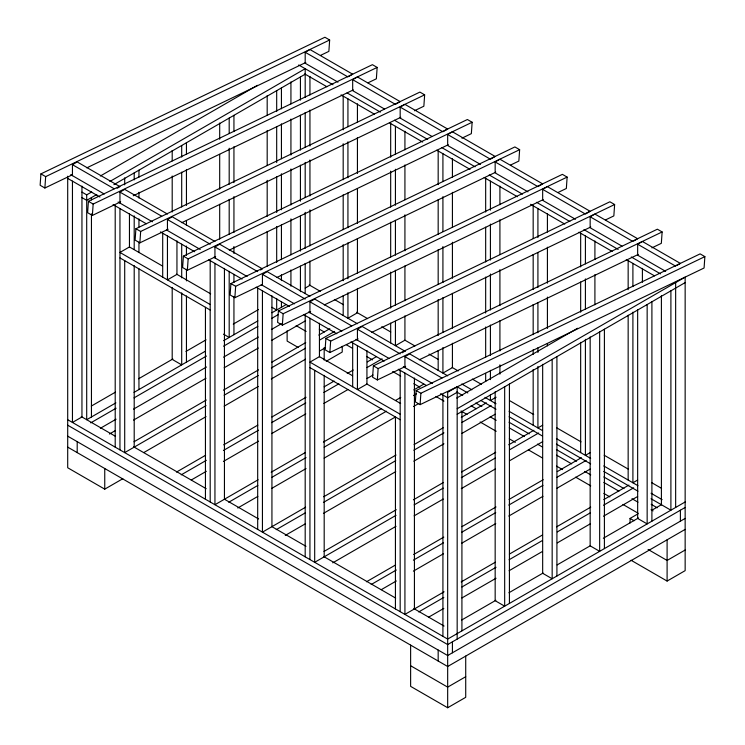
<?xml version="1.0" encoding="UTF-8"?>
<svg xmlns="http://www.w3.org/2000/svg" width="745" height="745" viewBox="0 0 745 745"><rect width="100%" height="100%" fill="white"/><g stroke="black" fill="none" stroke-linecap="round" stroke-linejoin="round"><path stroke-width="1.12" d="M320.48 55.409L328.871 51.377L329.653 39.988L324.904 37.25L40.919 173.883L40.128 185.272L44.877 188.01L72.125 174.907M44.877 188.01L45.669 176.63L329.653 39.988M367.983 82.835L376.365 78.802L377.156 67.413L372.407 64.675L88.413 201.308L87.621 212.688L92.371 215.435L120.662 201.821M92.371 215.435L93.162 204.046L377.156 67.413M414.425 110.763L423.858 106.218L424.65 94.839L419.901 92.091L135.907 228.724L135.115 240.113L139.864 242.851L168.165 229.246M139.864 242.851L140.656 231.472L424.65 94.839M461.928 138.179L471.352 133.644L472.144 122.255L467.394 119.517L183.4 256.15L182.618 267.539L187.368 270.277L215.659 256.662M187.368 270.277L188.15 258.887L472.144 122.255M510.465 165.101L518.855 161.069L519.638 149.68L514.888 146.933L230.894 283.566L230.112 294.955L234.861 297.702L262.11 284.59M234.861 297.702L235.653 286.313L519.638 149.68M557.968 192.517L566.349 188.485L567.131 177.096L562.382 174.358L278.397 310.991L277.606 322.38L282.355 325.118L310.646 311.503M282.355 325.118L283.147 313.738L567.131 177.096M605.462 219.943L613.843 215.91L614.634 204.521L609.885 201.783L325.891 338.416L325.099 349.796L329.849 352.543L358.149 338.928M329.849 352.543L330.64 341.154L614.634 204.521M651.903 247.871L661.337 243.326L662.128 231.946L657.379 229.199L373.385 365.832L372.593 377.221L377.352 379.959L405.643 366.354M377.352 379.959L378.134 368.579L662.128 231.946M416.129 390.51L415.347 401.9L420.096 404.647L704.081 268.004L704.872 256.625L700.123 253.877L416.129 390.51L420.878 393.258L704.872 256.625M420.096 404.647L420.878 393.258M72.451 175.662L72.451 164.692L77.201 161.944L119.954 186.623L117.105 188.271M337.988 82.174L305.189 63.232L305.189 52.262L309.939 49.515L352.683 74.202L348.883 76.39M100.361 175.997L257.425 85.321M81.95 192.108L86.699 194.855L91.737 191.949M109.86 181.482L305.189 68.717L305.189 97.409M96.776 194.529L86.699 200.34L81.95 197.593M113.892 184.639L305.189 74.202M119.954 203.078L119.954 192.108L124.704 189.37L167.448 214.048M352.683 79.678L357.432 76.94L400.177 101.618L395.427 104.365L352.683 79.678L352.683 90.648L384.495 109.021M167.448 230.503L167.448 219.533L172.197 216.786L214.942 241.473M431.988 136.437L400.177 118.073L400.177 107.103L404.926 104.365L447.671 129.043L443.871 131.232M214.942 257.919L214.942 246.949L219.691 244.211L262.436 268.889L260.536 269.988M447.671 134.528L452.42 131.781L495.164 156.459L490.415 159.207L447.671 134.528L447.671 145.499L480.478 164.431M262.436 285.344L262.436 274.374L267.185 271.636L309.939 296.314M495.164 161.944L499.914 159.207L542.667 183.885L537.918 186.623L495.164 161.944L495.164 172.915L527.972 191.856M91.3 406.09L115.466 392.14M138.617 378.767L172.849 359.006M185.943 351.454L206.076 339.822M233.26 324.131L258.431 309.594M305.189 288.091L309.939 285.344L309.939 260.974M115.903 402.859L86.699 419.714L86.699 194.855M134.025 392.392L205.508 351.119M223.63 340.661L257.863 320.89M271.962 312.76L286.052 304.621M90.732 422.871L116.099 408.223M134.025 397.877L206.486 356.036M223.565 346.183L257.863 326.375M271.767 318.348L277.997 314.753M309.939 312.77L309.939 301.799L314.688 299.052L357.432 323.73M100.352 428.291L116.099 419.193M133.551 409.117L206.486 367.006M223.565 357.153L258.329 337.075M271.413 329.523L281.48 323.712M109.403 434.028L115.438 430.545M133.551 420.087L206.011 378.255M224.124 367.797L258.329 348.045M271.413 340.493L305.627 320.741M542.667 189.37L547.417 186.623L590.161 211.31L585.412 214.048L542.667 189.37L542.667 200.34L575.466 219.281M134.007 441.757L206.318 400.009M223.398 390.156L258.543 369.855M271.599 362.321L305.748 342.607M318.804 335.073L329.849 328.694M206.048 405.653L124.704 452.615L124.704 260.666M224.124 395.213L258.273 375.499M271.329 367.965L305.478 348.25M319.54 340.13L334.607 331.432M143.785 452.569L206.048 416.623M224.124 406.183L258.273 386.469M271.329 378.935L305.478 359.22M319.54 351.1L325.565 347.617M357.432 340.186L357.432 329.215L362.182 326.478L405.42 351.444M67.702 176.202L67.702 467.758L104.747 489.148L122.804 478.728M326.189 361.297L342.234 352.04L342.234 346.313M621.973 246.129L590.161 227.756L590.161 216.786L594.91 214.048L637.655 238.726L633.855 240.924M176.481 472.079L205.611 455.26M223.686 444.83L257.835 425.116M271.897 416.995L306.046 397.281M324.122 386.841L334.16 381.049M347.217 373.506L353.242 370.032M367.304 361.912L376.346 356.687M181.231 474.826L206.346 460.326M223.416 450.464L258.571 430.172M271.627 422.638L305.767 402.924M323.851 392.485L338.91 383.787M367.034 367.555L382.101 358.857M402.077 352.804L403.976 351.705M191.279 479.994L206.346 471.296M223.416 461.434L258.571 441.142M271.627 433.609L305.767 413.894M323.851 403.455L347.952 389.542M367.034 378.516L373.059 375.042M404.926 367.611L404.926 356.641L409.675 353.894L447.698 375.853M665.658 271.348L637.655 255.181L637.655 244.211L642.404 241.473L680.399 263.404L676.6 265.602M258.124 479.789L214.942 504.719L214.942 263.404M271.18 472.246L305.329 452.532M323.404 442.102L381.663 408.465M395.716 400.344L400.745 397.448M413.801 389.914L423.84 384.113M228.734 502.242L257.854 485.433M271.916 477.312L306.065 457.598M324.14 447.158L386.413 411.212M413.522 395.558L416.539 393.816M237.767 507.997L257.854 496.393M271.916 488.282L306.065 468.568M324.14 458.128L395.446 416.958L395.427 608.926M413.522 406.519L418.55 403.622M457.169 392.289L447.671 397.774L440.621 393.695M456.732 398.026L577.552 328.275M457.169 408.744L685.149 277.121L685.149 570.642L667.101 581.063L631.062 560.249M457.169 414.229L685.149 282.606M305.627 507.205L262.436 532.144L262.436 290.829M323.703 496.775L396.014 455.027M414.09 444.588L443.219 427.77M461.295 417.33L486.401 402.84M496.114 397.225L490.415 400.521L490.415 394.71M276.227 529.667L305.348 512.849M323.432 502.409L395.744 460.661M413.82 450.231L443.946 432.836M462.03 422.396L491.151 405.578M285.27 535.413L305.348 523.819M323.432 513.38L395.744 471.632M413.82 461.192L443.946 443.797M462.03 433.367L495.164 414.229M323.991 551.449L396.303 509.701M413.382 499.839L443.508 482.443M461.583 472.004L495.732 452.29M508.788 444.756L533.895 430.256M542.667 425.199L537.918 427.937L537.918 366.419M396.033 515.335L314.688 562.307L314.688 370.349M414.108 504.905L443.238 488.087M461.313 477.647L495.462 457.933M509.524 449.812L538.644 433.003M332.764 562.838L396.033 526.305M414.108 515.866L443.238 499.057M461.313 488.618L495.462 468.903M509.524 460.783L542.667 441.655M366.466 581.771L395.595 564.952M413.671 554.513L443.806 537.117M461.881 526.678L496.03 506.963M509.086 499.429L543.226 479.715M557.288 471.594L581.398 457.681M590.161 452.615L585.412 455.363L585.412 339.292M371.215 584.508L396.331 570.009M413.401 560.156L443.526 542.76M461.611 532.321L495.751 512.607M508.807 505.073L542.956 485.358M557.018 477.238L586.147 460.419M381.263 589.677L396.331 580.979M413.401 571.126L443.526 553.731M461.611 543.291L495.751 523.577M508.807 516.043L542.956 496.328M557.018 488.208L590.161 469.071M444.094 591.791L404.926 614.402L404.926 373.096M461.164 581.938L495.313 562.224M509.375 554.103L542.518 534.966M556.58 526.855L590.729 507.14M603.785 499.597L628.892 485.097M637.655 480.041L632.905 482.779L632.905 312.155M418.718 611.934L443.824 597.434M461.9 586.995L496.049 567.28M509.105 559.746L542.248 540.609M557.307 531.911L590.45 512.774M603.506 505.24L633.641 487.845M428.757 617.102L443.824 608.404M461.9 597.965L496.049 578.25M509.105 570.717L542.248 551.579M557.307 542.882L590.45 523.744M603.506 516.211L637.655 496.496M630.056 523.018L630.056 518.427L638.083 513.799M461.732 619.998L495.881 600.284M508.937 592.75L543.086 573.035M557.139 564.915L590.282 545.778M603.338 538.244L638.493 517.952M651.549 510.409L661.597 504.607M685.149 501.981L447.671 639.089L67.702 419.714M685.149 507.466L447.671 644.574L67.702 425.199M685.149 518.427L447.671 655.535L67.702 436.17M685.149 529.397L447.671 666.505L67.702 447.13M465.718 676.711L447.671 687.132L410.625 665.741M685.149 550.024L667.101 560.445L648.076 549.456M410.625 645.114L410.625 686.359L447.671 707.75L465.718 697.329L465.718 656.084M86.793 167.849L305.813 62.468M133.243 195.767L353.307 89.894M181.789 222.69L400.801 117.31M229.283 250.106L448.304 144.735M276.777 277.531L495.798 172.16M324.271 304.956L543.291 199.576M371.764 332.372L590.785 227.001M419.267 359.798L638.288 254.417M305.189 52.262L347.934 76.94M400.177 107.103L442.921 131.781M590.161 216.786L632.905 241.473M637.655 244.211L675.65 266.151M298.708 64.973L332.978 84.762M347.086 92.902L380.35 112.104M394.459 120.252L427.714 139.455M441.832 147.603L475.087 166.805M489.195 174.954L522.459 194.156M536.568 202.305L569.823 221.507M583.94 229.646L618.201 249.435M631.304 256.997L660.536 273.871M304.761 73.951L326.934 86.755M341.042 94.894L374.297 114.097M389.421 122.832L422.676 142.034M436.784 150.183L470.048 169.385M484.157 177.524L517.421 196.727M530.524 204.298L564.784 224.077M578.893 232.226L612.157 251.428M626.266 259.577L654.492 275.864M309.212 284.935L320.285 291.323M334.375 299.462L343.436 304.696M356.529 312.248L367.602 318.637M381.691 326.776L390.753 332.009M404.852 340.148L414.918 345.959M429.008 354.099L438.069 359.323M452.168 367.462L458.203 370.954M472.302 379.084L481.363 384.318M509.543 400.596L533.709 414.546M556.86 427.909L581.025 441.86M604.176 455.223L628.342 469.173M651.493 482.546L661.56 488.357M461.788 383.992L471.855 389.803M484.948 397.355L496.021 403.753M509.105 411.305L542.332 430.489M556.422 438.628L590.655 458.389M603.739 465.942L637.962 485.703M651.056 493.255L662.128 499.653M72.451 164.692L114.209 188.792M119.954 192.108L161.702 216.218M167.448 219.533L210.192 244.211M214.942 246.949L257.686 271.636M262.436 274.374L305.189 299.052M309.939 301.799L351.687 325.9M357.432 329.215L400.177 353.894M404.926 356.641L441.925 378.004M456.76 386.571L467.832 392.96M480.916 400.521L496.021 409.238M509.105 416.79L542.332 435.974M556.422 444.113L590.655 463.874M603.739 471.427L637.962 491.188M651.056 498.74L670.9 510.204L670.9 290.829M456.657 391.991L462.701 395.483M475.804 403.045L481.857 406.537M509.068 422.247L529.22 433.888M556.431 449.598L576.593 461.239M603.804 476.949L623.965 488.59M651.177 504.3L657.22 507.792M70.728 174.665L104.263 194.026M118.101 202.007L152.362 221.796M166.48 229.944L200.256 249.445M213.843 257.286L247.107 276.488M261.216 284.637L294.48 303.839M308.588 311.987L341.843 331.19M355.952 339.338L389.244 358.55M403.324 366.689L432.556 383.563M471.091 405.811L476.12 408.716M490.191 416.837L496.226 420.32M509.301 427.872L524.378 436.579M537.452 444.122L542.481 447.028M556.552 455.158L571.639 463.865M584.713 471.408L590.738 474.891M603.813 482.443L618.899 491.151M631.965 498.694L637.999 502.177M651.074 509.72L653.086 510.884M67.702 178.4L99.96 197.025M113.063 204.586L146.318 223.789M160.426 231.937L194.696 251.717M208.805 259.865L242.069 279.068M256.178 287.216L289.433 306.419M303.55 314.558L336.805 333.76M350.914 341.908L384.178 361.111M398.286 369.259L426.503 385.556M319.26 329.122L324.289 332.028M346.406 344.795L352.441 348.278M366.521 356.408L372.556 359.891M392.662 371.504L400.708 376.141M413.773 383.694L419.808 387.176M435.899 396.461L443.946 401.108M461.034 410.979L467.068 414.462M480.143 422.005L496.226 431.29M509.301 438.842L515.335 442.325M528.401 449.868L542.481 457.998M556.552 466.128L562.587 469.611M575.661 477.154L590.738 485.861M603.813 493.404L609.848 496.887M622.922 504.439L637.999 513.147M40.919 173.883L45.669 176.63M88.413 201.308L93.162 204.046M135.907 228.724L140.656 231.472M183.4 256.15L188.15 258.887M230.894 283.566L235.653 286.313M271.934 307.285L276.684 310.022L276.684 298.419M278.397 310.991L283.147 313.738M325.891 338.416L330.64 341.154M373.385 365.832L378.134 368.579M296.147 325.649L306.158 331.432M630.056 518.427L634.06 520.746M162.54 266.058L129.453 246.958L119.954 252.443L210.192 304.537M176.574 274.16L210.667 293.847M352.525 375.741L319.437 356.641L309.939 362.126L400.177 414.229M366.559 383.852L400.652 403.529M298.149 347.431L287.132 341.07L287.132 330.761M119.954 257.919L210.192 310.022M309.939 367.611L400.177 419.714M223.491 334.16L229.19 337.448L229.19 271.292M81.233 416.557L115.503 436.337M133.644 446.814L206.216 488.711M224.357 499.187L258.617 518.967M271.72 526.538L305.99 546.318M324.131 556.794L395.688 598.105M413.829 608.581L444.067 626.033M680.399 510.204L680.399 521.174M675.65 282.606L675.65 507.466M667.101 539.818L667.101 581.063M661.402 295.793L661.402 504.719M651.903 301.799L651.903 521.174M647.154 304.537L647.154 523.912L637.655 518.427L637.655 309.501M642.404 268.368L642.404 282.299M632.905 263.404L632.905 286.62M628.156 260.666L628.156 289.684M628.156 315.219L628.156 480.041M604.409 329.215L604.409 548.59M599.66 331.963L599.66 551.337L590.161 545.852L590.161 336.926M594.91 240.952L594.91 259.521M594.91 274.607L594.91 304.789M585.412 235.988L585.412 263.842M585.412 278.928L585.412 309.11M580.662 233.241L580.662 266.906M580.662 281.992L580.662 312.174M580.662 342.346L580.662 452.615M556.915 356.641L556.915 576.015M552.166 359.379L552.166 578.763L542.667 573.278L542.667 364.342M547.417 213.526L547.417 232.095M547.417 247.191L547.417 283.165M547.417 297.097L547.417 328.433M547.417 343.529L547.417 345.848M537.918 208.563L537.918 237.581M537.918 252.667L537.918 287.496M537.918 302.582L537.918 332.764M537.918 347.85L537.918 352.497M533.169 205.825L533.169 238.326M533.169 254.576L533.169 289.395M533.169 304.481L533.169 334.663M533.169 349.75L533.169 354.397M533.169 369.483L533.169 425.199M509.422 384.066L509.422 603.441M504.672 386.804L504.672 606.179L495.164 600.693L495.164 391.768M499.914 186.101L499.914 204.679M499.914 219.766L499.914 254.585M499.914 269.681L499.914 305.655M499.914 320.75L499.914 350.923M499.914 364.854L499.914 374.139M490.415 181.147L490.415 210.165M490.415 224.087L490.415 260.07M490.415 274.002L490.415 309.985M490.415 325.071L490.415 355.253M490.415 370.339L490.415 379.624M485.666 178.4L485.666 212.064M485.666 227.15L485.666 261.97M485.666 277.065L485.666 313.04M485.666 326.971L485.666 357.153M485.666 373.403L485.666 381.524M461.919 411.482L461.919 630.857M457.169 639.089L457.169 386.804L447.671 392.289L447.671 707.75M452.42 158.685L452.42 177.254M452.42 192.34L452.42 227.169M452.42 242.255L452.42 278.239M452.42 293.325L452.42 328.145M452.42 343.24L452.42 367.611L442.921 373.096L442.921 347.561M452.42 641.827L452.42 652.797M442.921 153.721L442.921 181.575M442.921 196.671L442.921 231.49M442.921 246.576L442.921 282.56M442.921 297.646L442.921 332.475M442.921 395.027L442.921 636.342M438.172 150.974L438.172 184.639M438.172 199.725L438.172 234.554M438.172 249.64L438.172 284.46M438.172 299.546L438.172 335.529M438.172 350.625L438.172 370.358M438.172 650.05L438.172 661.02M414.425 378.05L414.425 608.926M404.926 131.26L404.926 149.829M404.926 164.924L404.926 199.744M404.926 214.83L404.926 250.814M404.926 265.909L404.926 300.729M404.926 315.815L404.926 340.195L395.427 345.671L395.427 321.3M400.177 370.349L400.177 611.664M395.427 126.296L395.427 154.159M395.427 169.245L395.427 205.229M395.427 220.315L395.427 255.135M395.427 270.23L395.427 305.05M390.678 123.558L390.678 157.214M390.678 171.145L390.678 207.129M390.678 222.215L390.678 257.044M390.678 272.13L390.678 308.113M390.678 323.2L390.678 342.933M366.931 350.578L366.931 384.066L357.432 389.542L357.432 345.671M357.432 103.844L357.432 122.413M357.432 137.499L357.432 173.483M357.432 188.569L357.432 223.398M357.432 238.484L357.432 273.303M357.432 288.389L357.432 312.77L347.934 318.255L347.934 292.72M352.683 342.933L352.683 386.804M347.934 98.88L347.934 126.734M347.934 141.82L347.934 177.804M347.934 192.899L347.934 227.719M347.934 242.805L347.934 278.788M343.184 96.133L343.184 129.798M343.184 143.729L343.184 179.703M343.184 194.799L343.184 229.618M343.184 244.705L343.184 280.688M343.184 295.774L343.184 315.507M324.187 347.561L324.187 360.17M324.187 375.34L324.187 556.822M319.437 323.209L319.437 356.855M309.939 76.418L309.939 94.987M309.939 110.083L309.939 146.057M309.939 159.989L309.939 195.972M309.939 209.904L309.939 245.887M309.939 318.245L309.939 559.56M305.189 112.504L305.189 147.324M305.189 162.41L305.189 197.239M305.189 212.325L305.189 248.308M305.189 263.395L305.189 293.577M305.189 314.418L305.189 556.822M300.431 76.94L300.431 100.156M300.431 115.242L300.431 150.062M300.431 165.157L300.431 201.141M300.431 216.227L300.431 251.046M300.431 266.142L300.431 291.677M290.932 81.903L290.932 103.955M290.932 119.042L290.932 155.025M290.932 168.957L290.932 204.94M290.932 218.872L290.932 254.846M290.932 269.941L290.932 286.192M281.433 87.91L281.433 108.798M281.433 123.893L281.433 158.713M281.433 173.799L281.433 209.783M281.433 224.878L281.433 259.698M281.433 274.784L281.433 280.586M281.433 301.483L281.433 307.285M276.684 90.648L276.684 111.545M276.684 126.631L276.684 162.615M276.684 176.546L276.684 212.53M276.684 226.452L276.684 262.436M271.934 295.784L271.934 526.659M267.185 95.611L267.185 115.345M267.185 130.431L267.185 165.26M267.185 180.346L267.185 216.329M267.185 231.416L267.185 266.235M257.686 288.082L257.686 529.397M233.939 115.326L233.939 131.576M233.939 146.672L233.939 182.655M233.939 196.578L233.939 232.561M233.939 246.493L233.939 253.458M233.939 274.346L233.939 282.476M233.939 296.398L233.939 334.71M229.19 118.073L229.19 133.159M229.19 148.255L229.19 184.229M229.19 199.325L229.19 234.144M224.441 268.368L224.441 499.234M219.691 123.037L219.691 139.287M219.691 154.373L219.691 189.193M219.691 204.288L219.691 239.108M210.192 260.666L210.192 501.981M205.443 307.285L205.443 499.234M186.446 142.751L186.446 154.355M186.446 169.45L186.446 205.434M186.446 220.52L186.446 225.167M186.446 246.055L186.446 255.339M186.446 269.271L186.446 280.874M186.446 295.97L186.446 362.126M181.696 145.499L181.696 157.102M181.696 172.188L181.696 207.017M181.696 244.155L181.696 277.82M181.696 292.906L181.696 364.873L172.197 359.388L172.197 287.421M176.947 240.896L176.947 274.374L167.448 279.859L167.448 235.988M172.197 150.453L172.197 160.901M172.197 175.988L172.197 211.971M162.699 233.241L162.699 277.121M138.952 170.177L138.952 177.142M138.952 192.229L138.952 198.03M138.952 218.928L138.952 227.048M138.952 242.134L138.952 252.583M138.952 268.833L138.952 389.551M134.202 172.915L134.202 179.88M134.202 215.864L134.202 249.519M134.202 265.648L134.202 447.13M129.453 213.517L129.453 247.163M124.704 177.878L124.704 184.844M119.954 208.563L119.954 449.878M115.205 205.825L115.205 447.13M104.747 468.521L104.747 489.148M91.449 197.593L91.449 199.921M91.449 213.843L91.449 416.967M81.95 186.101L81.95 416.967L72.451 422.452L72.451 181.137M77.201 441.655L77.201 452.615"/></g></svg>
